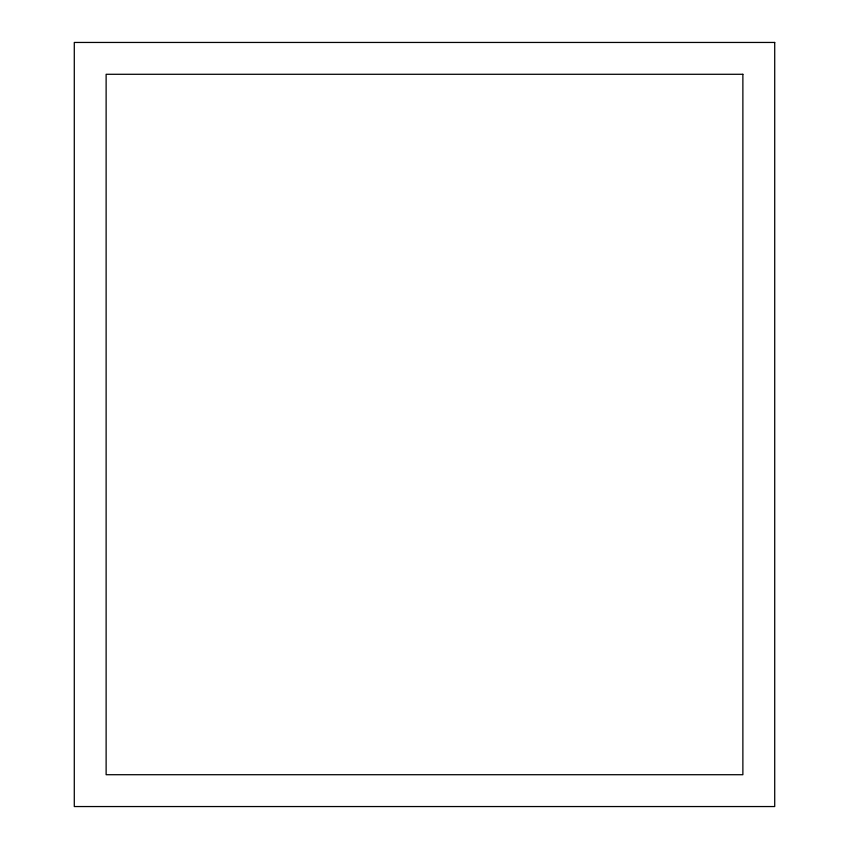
<?xml version="1.0" encoding="UTF-8"?>
<svg xmlns="http://www.w3.org/2000/svg" width="849" height="849" viewBox="0 0 849 849"><rect width="100%" height="100%" fill="white"/><g stroke="black" fill="none" stroke-linecap="round" stroke-linejoin="round"><path stroke-width="1.27" d="M774.712 42.45L74.288 42.45L74.288 806.55L774.712 806.55L774.712 42.45M742.875 74.288L106.125 74.288L106.125 774.712L742.875 774.712L742.875 74.288"/></g></svg>
